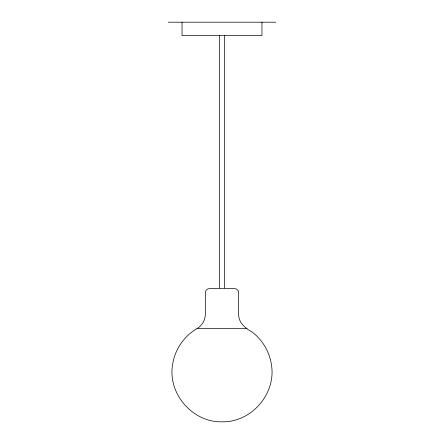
<?xml version="1.0" encoding="UTF-8"?>
<svg xmlns="http://www.w3.org/2000/svg" width="444" height="444" viewBox="0 0 444 444"><rect width="100%" height="100%" fill="white"/><g stroke="black" fill="none" stroke-linecap="round" stroke-linejoin="round"><path stroke-width="0.67" d="M225.275 288.6L234.654 288.6L236.652 289.133L238.117 290.598L238.65 292.596L238.65 314.174C238.367 322.738 245.593 328.521 252.408 332.223C262.776 340.243 269.763 352.342 271.523 365.329C276.085 394.106 251.126 422.566 222 421.8C192.874 422.566 167.915 394.106 172.477 365.329C174.486 350.155 183.772 336.252 197.025 328.593C202.081 325.657 205.339 320.019 205.35 314.174L205.35 292.596L205.883 290.598L207.348 289.133L209.346 288.6L218.726 288.6M168.298 22.2L275.702 22.2M197.025 328.593L246.975 328.593M261.96 22.2L261.96 35.52L182.04 35.52L182.04 22.2M224.664 35.52L224.664 288.6L219.336 288.6L219.336 35.52"/></g></svg>
